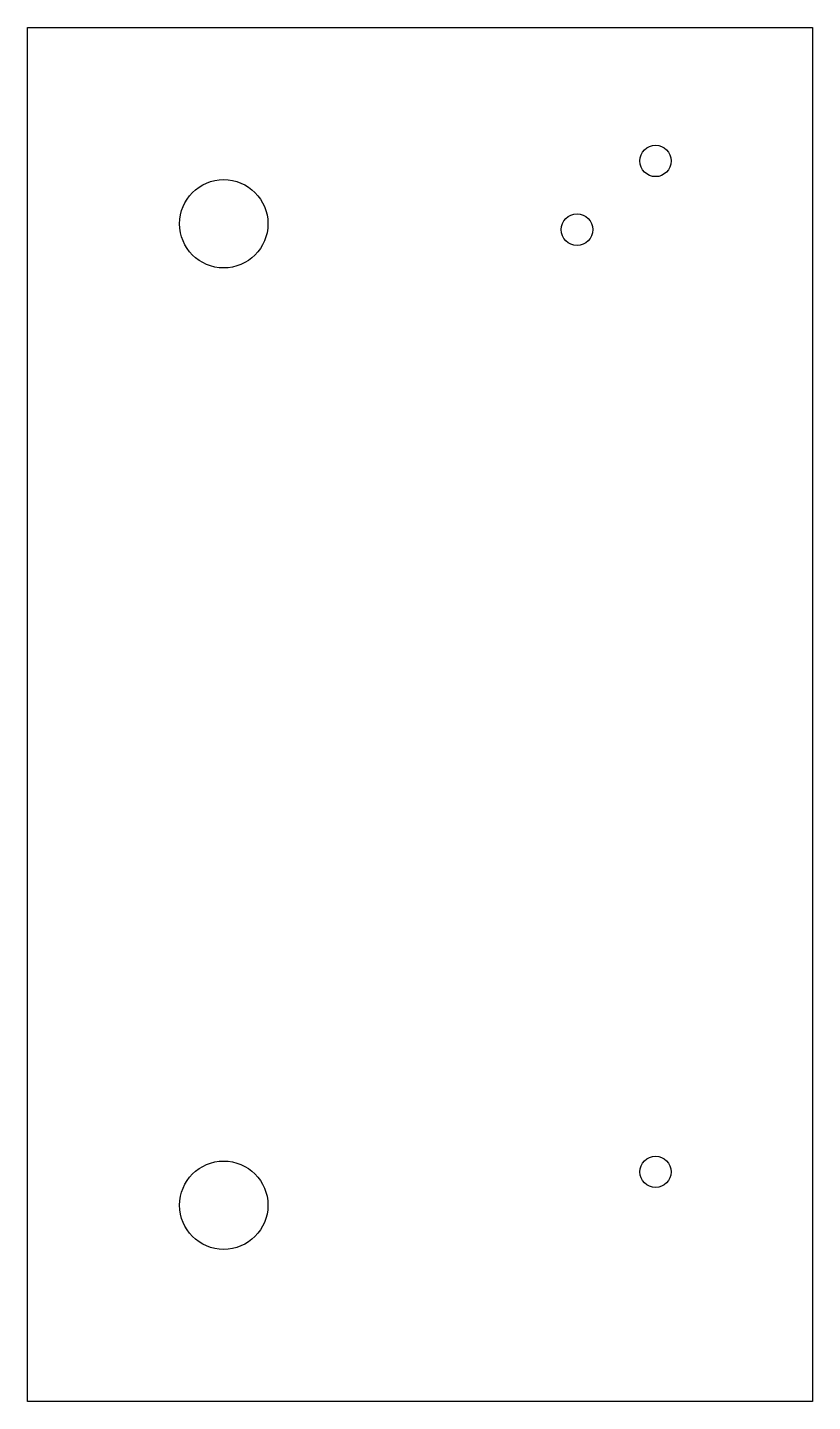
# Model space of a CAD drawing. Header units: millimetres. Extents: x -29 to 11, y -174 to -104.
import ezdxf

# ---------------------------------------------------------------- set-up
doc = ezdxf.new("R2010")
doc.units = ezdxf.units.MM
doc.layers.add('Sketch015', color=7, linetype='CONTINUOUS')

msp = doc.modelspace()

# ---------------------------------------------------------------- linework, layer by layer
at = {"layer": 'Sketch015'}
for p, q in [((-29, -174), (-29, -104)), ((-29, -104), (11, -104)), ((11, -104), (11, -174)), ((11, -174), (-29, -174))]:
    msp.add_line(p, q, dxfattribs=at)
for centre, radius in [((3, -110.8), 0.8), ((-19, -114), 2.25), ((-1, -114.3), 0.8), ((3, -162.3), 0.8), ((-19, -164), 2.25)]:
    msp.add_circle(centre, radius, dxfattribs=at)

doc.saveas('drawing.dxf')
